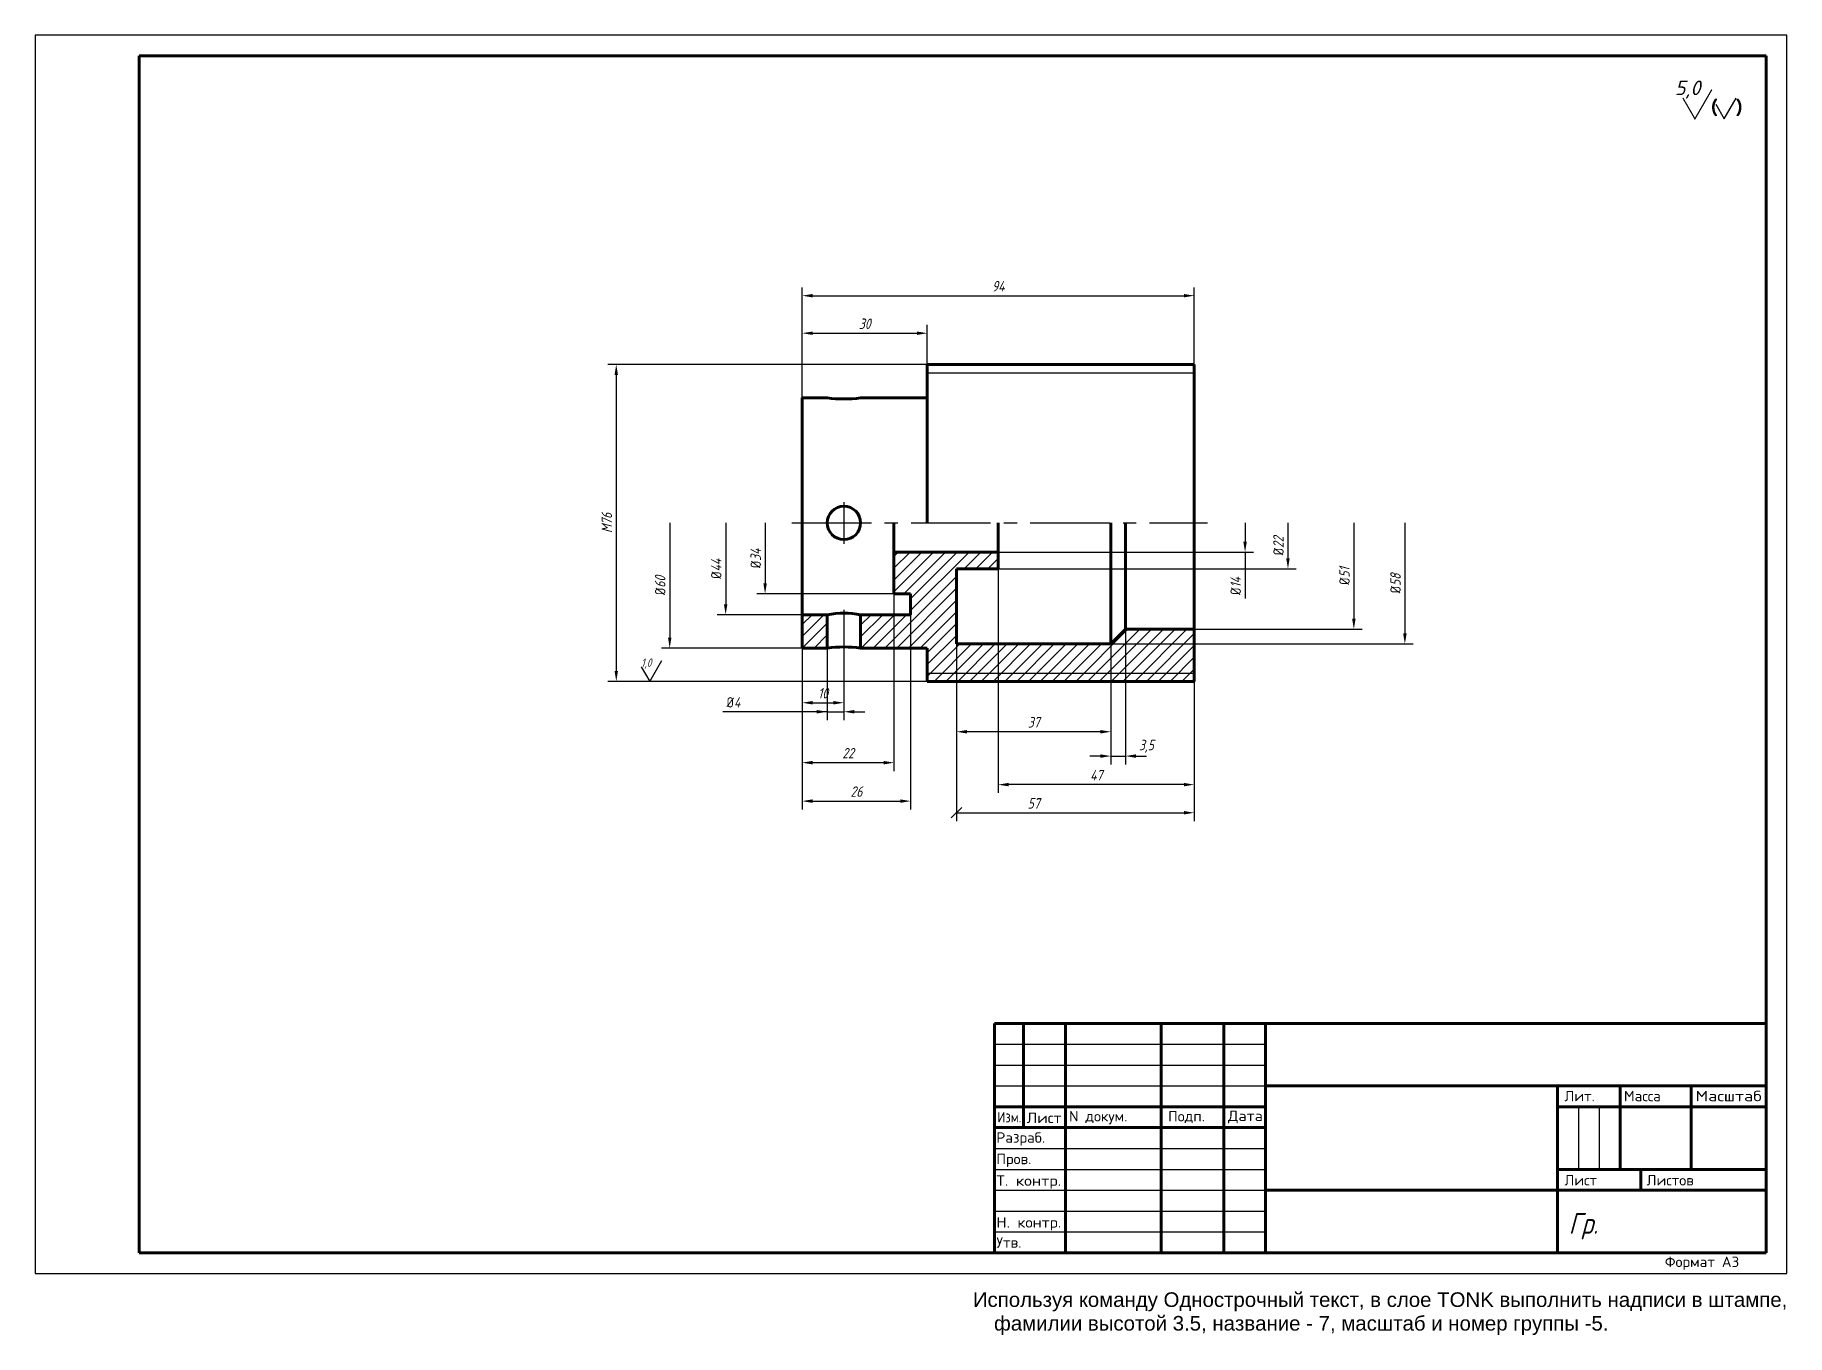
# Model space of a CAD drawing. Header units: millimetres. Extents: x 0 to 420, y -15 to 297.
import ezdxf
from ezdxf.enums import TextEntityAlignment as Align

# ---------------------------------------------------------------- set-up
doc = ezdxf.new("R2010")
doc.units = ezdxf.units.MM
doc.linetypes.add('CENTER2', pattern=[28.575, 19.05, -3.175, 3.175, -3.175])
for name, color, linetype, lineweight in [('OSN', 3, 'Continuous', 80), ('OSY', 2, 'CENTER2', 30), ('RAZM', 6, 'Continuous', 30), ('TONK', 1, 'Continuous', 30)]:
    doc.layers.add(name, color=color, linetype=linetype, lineweight=lineweight)
doc.styles.get("Standard").update_dxf_attribs({"font": 'arial.ttf'})
doc.styles.add('наклон', font='CS_Gost2304A.shx', dxfattribs={"oblique": 15})
doc.styles.add('прям', font='simplex.shx')
doc.styles.add('стиль1', font='isocpeur.ttf', dxfattribs={"oblique": 15})
doc.dimstyles.new('разм', dxfattribs={"dimtxt": 2.5, "dimasz": 2.5, "dimexe": 2, "dimexo": 0, "dimgap": 1, "dimtad": 1, "dimdec": 1, "dimtxsty": 'наклон', "dimcen": 2.5, "dimadec": 0, "dimazin": 0, "dimtfac": 1, "dimtdec": 1, "dimtmove": 0, "dimatfit": 2, "dimfxl": 1, "dimarcsym": 0})

# ---------------------------------------------------------------- blocks, each defined once
blk = doc.blocks.new('*D2')
at = {"layer": 'Defpoints', "color": 0}
for p in [(183.91, 180), (165.57, 158), (183.91, 158)]:
    blk.add_point(p, dxfattribs=at)
at = {"layer": 'RAZM', "color": 0, "lineweight": -2}
for p, q in [((165.57, 180), (165.57, 160.5)), ((183.91, 158), (163.57, 158))]:
    blk.add_line(p, q, dxfattribs=at)
at = {"layer": 'RAZM', "color": 0}
blk.add_solid([(165.16, 160.5), (165.99, 160.5), (165.57, 158)], dxfattribs=at)
at = {"layer": 'RAZM', "color": 0, "insert": (163.32, 169), "char_height": 2.5, "attachment_point": 5, "rotation": 90, "style": 'наклон'}
blk.add_mtext('{\\Q0;%%C}44', dxfattribs=at)
blk = doc.blocks.new('_None')
blk = doc.blocks.new('*D4')
at = {"layer": 'Defpoints', "color": 0}
for p in [(183.91, 180), (152.15, 150), (183.91, 150)]:
    blk.add_point(p, dxfattribs=at)
at = {"layer": 'RAZM', "color": 0, "lineweight": -2}
for p, q in [((152.15, 180), (152.15, 152.5)), ((183.91, 150), (150.15, 150))]:
    blk.add_line(p, q, dxfattribs=at)
at = {"layer": 'RAZM', "color": 0}
blk.add_solid([(151.74, 152.5), (152.57, 152.5), (152.15, 150)], dxfattribs=at)
at = {"layer": 'RAZM', "color": 0, "insert": (149.88, 165), "char_height": 2.5, "attachment_point": 5, "rotation": 90, "style": 'наклон'}
blk.add_mtext('{\\Q0;%%C}60', dxfattribs=at)
blk = doc.blocks.new('*D6')
at = {"layer": 'Defpoints', "color": 0}
for p in [(213.91, 218), (139.34, 142), (213.91, 142)]:
    blk.add_point(p, dxfattribs=at)
at = {"layer": 'RAZM', "color": 0, "lineweight": -2}
for p, q in [((213.91, 218), (137.34, 218)), ((139.34, 215.5), (139.34, 144.5)), ((213.91, 142), (137.34, 142))]:
    blk.add_line(p, q, dxfattribs=at)
at = {"layer": 'RAZM', "color": 0}
for points in [[(139.76, 215.5), (138.93, 215.5), (139.34, 218)], [(138.93, 144.5), (139.76, 144.5), (139.34, 142)]]:
    blk.add_solid(points, dxfattribs=at)
at = {"layer": 'RAZM', "color": 0, "insert": (137.07, 180), "char_height": 2.5, "attachment_point": 5, "rotation": 90, "style": 'наклон'}
blk.add_mtext('M76', dxfattribs=at)
blk = doc.blocks.new('*D8')
at = {"layer": 'Defpoints', "color": 0}
for p in [(205.91, 163), (183.91, 158), (205.91, 122.52)]:
    blk.add_point(p, dxfattribs=at)
at = {"layer": 'RAZM', "color": 0, "lineweight": -2}
for p, q in [((205.91, 163), (205.91, 120.52)), ((183.91, 158), (183.91, 120.52)), ((186.41, 122.52), (203.41, 122.52))]:
    blk.add_line(p, q, dxfattribs=at)
at = {"layer": 'RAZM', "color": 0}
for points in [[(186.41, 122.94), (186.41, 122.1), (183.91, 122.52)], [(203.41, 122.1), (203.41, 122.94), (205.91, 122.52)]]:
    blk.add_solid(points, dxfattribs=at)
at = {"layer": 'RAZM', "color": 0, "insert": (194.91, 124.79), "char_height": 2.5, "attachment_point": 5, "style": 'наклон'}
blk.add_mtext('22', dxfattribs=at)
blk = doc.blocks.new('*D10')
at = {"layer": 'Defpoints', "color": 0}
for p in [(183.91, 158), (209.91, 158), (209.91, 113.3)]:
    blk.add_point(p, dxfattribs=at)
at = {"layer": 'RAZM', "color": 0, "lineweight": -2}
for p, q in [((183.91, 158), (183.91, 111.3)), ((209.91, 158), (209.91, 111.3)), ((186.41, 113.3), (207.41, 113.3))]:
    blk.add_line(p, q, dxfattribs=at)
at = {"layer": 'RAZM', "color": 0}
for points in [[(186.41, 113.72), (186.41, 112.88), (183.91, 113.3)], [(207.41, 112.88), (207.41, 113.72), (209.91, 113.3)]]:
    blk.add_solid(points, dxfattribs=at)
at = {"layer": 'RAZM', "color": 0, "insert": (196.91, 115.58), "char_height": 2.5, "attachment_point": 5, "style": 'наклон'}
blk.add_mtext('26', dxfattribs=at)
blk = doc.blocks.new('*D12')
at = {"layer": 'Defpoints', "color": 0}
for p in [(213.91, 225.5), (183.91, 210), (213.91, 210)]:
    blk.add_point(p, dxfattribs=at)
at = {"layer": 'RAZM', "color": 0, "lineweight": -2}
for p, q in [((183.91, 210), (183.91, 227.5)), ((213.91, 210), (213.91, 227.5)), ((186.41, 225.5), (211.41, 225.5))]:
    blk.add_line(p, q, dxfattribs=at)
at = {"layer": 'RAZM', "color": 0}
for points in [[(186.41, 225.91), (186.41, 225.08), (183.91, 225.5)], [(211.41, 225.08), (211.41, 225.91), (213.91, 225.5)]]:
    blk.add_solid(points, dxfattribs=at)
at = {"layer": 'RAZM', "color": 0, "insert": (198.91, 227.77), "char_height": 2.5, "attachment_point": 5, "style": 'наклон'}
blk.add_mtext('30', dxfattribs=at)
blk = doc.blocks.new('*D13')
at = {"layer": 'Defpoints', "color": 0}
for p in [(277.91, 234.5), (277.91, 218), (183.91, 210)]:
    blk.add_point(p, dxfattribs=at)
at = {"layer": 'RAZM', "color": 0, "lineweight": -2}
for p, q in [((183.91, 210), (183.91, 236.5)), ((277.91, 218), (277.91, 236.5)), ((186.41, 234.5), (275.41, 234.5))]:
    blk.add_line(p, q, dxfattribs=at)
at = {"layer": 'RAZM', "color": 0}
for points in [[(186.41, 234.91), (186.41, 234.08), (183.91, 234.5)], [(275.41, 234.08), (275.41, 234.91), (277.91, 234.5)]]:
    blk.add_solid(points, dxfattribs=at)
at = {"layer": 'RAZM', "color": 0, "insert": (230.91, 236.77), "char_height": 2.5, "attachment_point": 5, "style": 'наклон'}
blk.add_mtext('94', dxfattribs=at)
blk = doc.blocks.new('*D17')
at = {"layer": 'Defpoints', "color": 0}
for p in [(277.91, 180), (277.91, 154.54), (316.17, 154.54)]:
    blk.add_point(p, dxfattribs=at)
at = {"layer": 'RAZM', "color": 0, "lineweight": -2}
for p, q in [((316.17, 180), (316.17, 157.04)), ((277.91, 154.54), (318.17, 154.54))]:
    blk.add_line(p, q, dxfattribs=at)
at = {"layer": 'RAZM', "color": 0}
blk.add_solid([(315.76, 157.04), (316.59, 157.04), (316.17, 154.54)], dxfattribs=at)
at = {"layer": 'RAZM', "color": 0, "insert": (313.92, 167.27), "char_height": 2.5, "attachment_point": 5, "rotation": 90, "style": 'наклон'}
blk.add_mtext('{\\Q0;%%C}51', dxfattribs=at)
blk = doc.blocks.new('*D18')
at = {"layer": 'Defpoints', "color": 0}
for p in [(257.91, 180), (257.91, 151), (328.4, 151)]:
    blk.add_point(p, dxfattribs=at)
at = {"layer": 'RAZM', "color": 0, "lineweight": -2}
for p, q in [((328.4, 180), (328.4, 153.5)), ((257.91, 151), (330.4, 151))]:
    blk.add_line(p, q, dxfattribs=at)
at = {"layer": 'RAZM', "color": 0}
blk.add_solid([(327.99, 153.5), (328.82, 153.5), (328.4, 151)], dxfattribs=at)
at = {"layer": 'RAZM', "color": 0, "insert": (326.15, 165.5), "char_height": 2.5, "attachment_point": 5, "rotation": 90, "style": 'наклон'}
blk.add_mtext('{\\Q0;%%C}58', dxfattribs=at)
blk = doc.blocks.new('*D20')
at = {"layer": 'Defpoints', "color": 0}
for p in [(261.44, 154.54), (257.91, 151), (261.44, 124.1)]:
    blk.add_point(p, dxfattribs=at)
at = {"layer": 'RAZM', "color": 0, "lineweight": -2}
for p, q in [((261.44, 154.54), (261.44, 122.1)), ((257.91, 151), (257.91, 122.1)), ((255.41, 124.1), (252.91, 124.1)), ((257.91, 124.1), (261.44, 124.1)), ((263.94, 124.1), (266.44, 124.1))]:
    blk.add_line(p, q, dxfattribs=at)
at = {"layer": 'RAZM', "color": 0}
for points in [[(255.41, 123.68), (255.41, 124.52), (257.91, 124.1)], [(263.94, 124.52), (263.94, 123.68), (261.44, 124.1)]]:
    blk.add_solid(points, dxfattribs=at)
at = {"layer": 'RAZM', "color": 0, "insert": (266.44, 126.46), "char_height": 2.5, "attachment_point": 5, "style": 'наклон'}
blk.add_mtext('3,5', dxfattribs=at)
blk = doc.blocks.new('_Oblique')
at = {"color": 0, "linetype": 'ByBlock', "lineweight": -2}
blk.add_line((-0.5, -0.5), (0.5, 0.5), dxfattribs=at)
blk = doc.blocks.new('*D21')
at = {"layer": 'Defpoints', "color": 0}
for p in [(220.91, 151), (277.91, 142), (277.91, 110.51)]:
    blk.add_point(p, dxfattribs=at)
at = {"layer": 'RAZM', "color": 0, "lineweight": -2}
for p, q in [((220.91, 151), (220.91, 108.51)), ((277.91, 142), (277.91, 108.51)), ((220.91, 110.51), (275.41, 110.51))]:
    blk.add_line(p, q, dxfattribs=at)
at = {"layer": 'RAZM', "color": 0}
blk.add_solid([(275.41, 110.1), (275.41, 110.93), (277.91, 110.51)], dxfattribs=at)
at = {"layer": 'RAZM', "color": 0, "lineweight": -2, "xscale": 2.5, "yscale": 2.5, "zscale": 2.5, "rotation": 180}
blk.add_blockref('_Oblique', (220.91, 110.51), dxfattribs=at)
at = {"layer": 'RAZM', "color": 0, "insert": (239.41, 112.76), "char_height": 2.5, "attachment_point": 5, "style": 'наклон'}
blk.add_mtext('57', dxfattribs=at)
blk = doc.blocks.new('*D25')
at = {"layer": 'Defpoints', "color": 0}
for p in [(230.91, 180), (230.91, 169), (300.37, 169)]:
    blk.add_point(p, dxfattribs=at)
at = {"layer": 'RAZM', "color": 0, "lineweight": -2}
for p, q in [((300.37, 180), (300.37, 171.5)), ((230.91, 169), (302.37, 169))]:
    blk.add_line(p, q, dxfattribs=at)
at = {"layer": 'RAZM', "color": 0}
blk.add_solid([(299.95, 171.5), (300.78, 171.5), (300.37, 169)], dxfattribs=at)
at = {"layer": 'RAZM', "color": 0, "insert": (298.1, 174.5), "char_height": 2.5, "attachment_point": 5, "rotation": 90, "style": 'наклон'}
blk.add_mtext('{\\Q0;%%C}22', dxfattribs=at)
blk = doc.blocks.new('*D26')
at = {"layer": 'Defpoints', "color": 0}
for p in [(230.91, 180), (230.91, 173), (290.09, 173)]:
    blk.add_point(p, dxfattribs=at)
at = {"layer": 'RAZM', "color": 0, "lineweight": -2}
for p, q in [((290.09, 180), (290.09, 175.5)), ((230.91, 173), (292.09, 173)), ((290.09, 173), (290.09, 161.9))]:
    blk.add_line(p, q, dxfattribs=at)
at = {"layer": 'RAZM', "color": 0}
blk.add_solid([(289.67, 175.5), (290.51, 175.5), (290.09, 173)], dxfattribs=at)
at = {"layer": 'RAZM', "color": 0, "insert": (287.84, 164.88), "char_height": 2.5, "attachment_point": 5, "rotation": 90, "style": 'наклон'}
blk.add_mtext('{\\Q0;%%C}14', dxfattribs=at)
blk = doc.blocks.new('*D27')
at = {"layer": 'Defpoints', "color": 0}
for p in [(220.91, 151), (257.91, 151), (220.91, 129.94)]:
    blk.add_point(p, dxfattribs=at)
at = {"layer": 'RAZM', "color": 0, "lineweight": -2}
for p, q in [((220.91, 151), (220.91, 127.94)), ((257.91, 151), (257.91, 127.94)), ((255.41, 129.94), (223.41, 129.94))]:
    blk.add_line(p, q, dxfattribs=at)
at = {"layer": 'RAZM', "color": 0}
for points in [[(223.41, 130.35), (223.41, 129.52), (220.91, 129.94)], [(255.41, 129.52), (255.41, 130.35), (257.91, 129.94)]]:
    blk.add_solid(points, dxfattribs=at)
at = {"layer": 'RAZM', "color": 0, "insert": (239.41, 132.19), "char_height": 2.5, "attachment_point": 5, "style": 'наклон'}
blk.add_mtext('37', dxfattribs=at)
blk = doc.blocks.new('*D28')
at = {"layer": 'Defpoints', "color": 0}
for p in [(205.91, 180), (175.02, 163), (205.91, 163)]:
    blk.add_point(p, dxfattribs=at)
at = {"layer": 'RAZM', "color": 0, "lineweight": -2}
for p, q in [((175.02, 180), (175.02, 165.5)), ((205.91, 163), (173.02, 163))]:
    blk.add_line(p, q, dxfattribs=at)
at = {"layer": 'RAZM', "color": 0}
blk.add_solid([(174.61, 165.5), (175.44, 165.5), (175.02, 163)], dxfattribs=at)
at = {"layer": 'RAZM', "color": 0, "insert": (172.77, 171.5), "char_height": 2.5, "attachment_point": 5, "rotation": 90, "style": 'наклон'}
blk.add_mtext('{\\Q0;%%C}34', dxfattribs=at)
blk = doc.blocks.new('*D35')
at = {"layer": 'Defpoints', "color": 0}
for p in [(230.91, 169), (277.91, 142), (230.91, 117.25)]:
    blk.add_point(p, dxfattribs=at)
at = {"layer": 'RAZM', "color": 0, "lineweight": -2}
for p, q in [((230.91, 169), (230.91, 115.25)), ((277.91, 142), (277.91, 115.25)), ((275.41, 117.25), (233.41, 117.25))]:
    blk.add_line(p, q, dxfattribs=at)
at = {"layer": 'RAZM', "color": 0}
for points in [[(233.41, 117.67), (233.41, 116.84), (230.91, 117.25)], [(275.41, 116.84), (275.41, 117.67), (277.91, 117.25)]]:
    blk.add_solid(points, dxfattribs=at)
at = {"layer": 'RAZM', "color": 0, "insert": (254.41, 119.5), "char_height": 2.5, "attachment_point": 5, "style": 'наклон'}
blk.add_mtext('47', dxfattribs=at)
blk = doc.blocks.new('*D36')
at = {"layer": 'Defpoints', "color": 0}
for p in [(183.91, 150), (193.91, 150), (193.91, 136.89)]:
    blk.add_point(p, dxfattribs=at)
at = {"layer": 'RAZM', "color": 0, "lineweight": -2}
for p, q in [((183.91, 150), (183.91, 134.89)), ((193.91, 150), (193.91, 134.89)), ((186.41, 136.89), (191.41, 136.89))]:
    blk.add_line(p, q, dxfattribs=at)
at = {"layer": 'RAZM', "color": 0}
for points in [[(186.41, 137.3), (186.41, 136.47), (183.91, 136.89)], [(191.41, 136.47), (191.41, 137.3), (193.91, 136.89)]]:
    blk.add_solid(points, dxfattribs=at)
at = {"layer": 'RAZM', "color": 0, "insert": (188.91, 139.16), "char_height": 2.5, "attachment_point": 5, "style": 'наклон'}
blk.add_mtext('10', dxfattribs=at)
blk = doc.blocks.new('*D37')
at = {"layer": 'Defpoints', "color": 0}
for p in [(189.91, 150), (193.91, 150), (193.91, 134.73)]:
    blk.add_point(p, dxfattribs=at)
at = {"layer": 'RAZM', "color": 0, "lineweight": -2}
for p, q in [((189.91, 150), (189.91, 132.73)), ((193.91, 150), (193.91, 132.73)), ((189.91, 134.73), (164.89, 134.73)), ((187.41, 134.73), (184.91, 134.73)), ((189.91, 134.73), (193.91, 134.73)), ((196.41, 134.73), (198.91, 134.73))]:
    blk.add_line(p, q, dxfattribs=at)
at = {"layer": 'RAZM', "color": 0}
for points in [[(187.41, 134.31), (187.41, 135.15), (189.91, 134.73)], [(196.41, 135.15), (196.41, 134.31), (193.91, 134.73)]]:
    blk.add_solid(points, dxfattribs=at)
at = {"layer": 'RAZM', "color": 0, "insert": (167.42, 136.98), "char_height": 2.5, "attachment_point": 5, "style": 'наклон'}
blk.add_mtext('{\\Q0;%%C}4', dxfattribs=at)

msp = doc.modelspace()

# ---------------------------------------------------------------- hatches: boundary and pattern name
at = {"layer": 'TONK'}
h = msp.add_hatch(dxfattribs=at)
h.set_pattern_fill('', color=256, scale=2, angle=45, pattern_type=0)
h.set_pattern_definition([(45, (0, 0), (-1.414214, 1.414214), [])])
edge = h.paths.add_edge_path()
edge.add_line((209.91, 163), (205.91, 163))
edge.add_line((205.91, 163), (205.91, 173))
edge.add_line((205.91, 173), (230.91, 173))
edge.add_line((230.91, 173), (230.91, 169))
edge.add_line((230.91, 169), (220.91, 169))
edge.add_line((220.91, 169), (220.91, 151))
edge.add_line((220.91, 151), (257.91, 151))
edge.add_line((257.91, 151), (261.44, 154.54))
edge.add_line((261.44, 154.54), (277.91, 154.54))
edge.add_line((277.91, 144), (277.91, 154.54))
edge.add_line((213.91, 144), (277.91, 144))
edge.add_line((213.91, 150), (213.91, 144))
edge.add_line((197.91, 150), (213.91, 150))
edge.add_line((197.91, 158), (197.91, 150))
edge.add_line((197.91, 158), (209.91, 158))
edge.add_line((209.91, 158), (209.91, 163))
edge = h.paths.add_edge_path()
edge.add_line((213.91, 144), (277.91, 144))
edge.add_line((277.91, 142), (277.91, 144))
edge.add_line((213.91, 142), (277.91, 142))
edge.add_line((213.91, 144), (213.91, 142))
edge = h.paths.add_edge_path()
edge.add_line((189.91, 158), (189.91, 150))
edge.add_line((183.91, 150), (189.91, 150))
edge.add_line((183.91, 158), (183.91, 150))
edge.add_line((183.91, 158), (189.91, 158))

# ---------------------------------------------------------------- linework, layer by layer
at = {"layer": 'OSN'}
for p, q in [((415, 292), (25, 292)), ((25, 292), (25, 5)), ((415, 5), (415, 292)), ((213.91, 210), (213.91, 218)), ((213.91, 218), (277.91, 218)), ((277.91, 218), (277.91, 208)), ((183.91, 180), (183.91, 210)), ((183.91, 210), (189.91, 210)), ((197.91, 210), (213.91, 210)), ((213.91, 210), (213.91, 180)), ((277.91, 208), (277.91, 180)), ((183.91, 180), (183.91, 150)), ((205.91, 173), (205.91, 180)), ((230.91, 173), (230.91, 180)), ((257.91, 151), (257.91, 180)), ((261.44, 154.54), (261.44, 180)), ((277.91, 152), (277.91, 180)), ((205.91, 163), (205.91, 173)), ((205.91, 173), (230.91, 173)), ((230.91, 173), (230.91, 169)), ((230.91, 169), (220.91, 169)), ((220.91, 169), (220.91, 151)), ((209.91, 163), (205.91, 163)), ((209.91, 158), (209.91, 163)), ((183.91, 158), (189.91, 158)), ((189.91, 158), (189.91, 150)), ((197.91, 158), (197.91, 150)), ((197.91, 158), (209.91, 158)), ((257.91, 151), (261.44, 154.54)), ((261.44, 154.54), (277.91, 154.54)), ((277.91, 142), (277.91, 152)), ((183.91, 150), (189.91, 150)), ((197.91, 150), (213.91, 150)), ((213.91, 150), (213.91, 142)), ((220.91, 151), (257.91, 151)), ((213.91, 142), (277.91, 142)), ((230, 60), (230, 5)), ((230, 60), (415, 60)), ((237, 60), (237, 35)), ((247, 60), (247, 5)), ((270, 60), (270, 5)), ((285, 60), (285, 5)), ((295, 60), (295, 5)), ((295, 45), (415, 45)), ((365, 5), (365, 45)), ((380, 45), (380, 25)), ((397, 45), (397, 25)), ((230, 40), (295, 40)), ((365, 40), (415, 40)), ((230, 35), (295, 35)), ((380, 25), (365, 25)), ((380, 25), (415, 25)), ((385, 20), (385, 25)), ((295, 20), (415, 20)), ((25, 5), (415, 5))]:
    msp.add_line(p, q, dxfattribs=at)
msp.add_circle((193.91, 180), 4, dxfattribs=at)
at = {"layer": 'OSN', "extrusion": (0, 0, -1)}
msp.add_arc((-193.91, 239.73), 30, 262.3377, 277.6623, dxfattribs=at)
at = {"layer": 'OSN'}
for centre, radius, start, end in [((193.91, 136.37), 22, 79.5243, 100.4757), ((193.91, 120.27), 30, 82.3377, 97.6623)]:
    msp.add_arc(centre, radius, start, end, dxfattribs=at)
at = {"layer": 'OSY', "color": 2}
for p, q in [((193.91, 185), (193.91, 175)), ((193.91, 159.13), (193.91, 148.64))]:
    msp.add_line(p, q, dxfattribs=at)
at = {"layer": 'OSY'}
msp.add_line((181.45, 180), (281.11, 180), dxfattribs=at)
at = {"layer": 'TONK'}
for p, q in [((420, 297), (0, 297)), ((0, 297), (0, 0)), ((420, 0), (420, 297)), ((404.95, 276.9), (407.84, 281.9)), ((402.93, 280.4), (404.95, 276.9)), ((213.91, 216), (277.91, 216)), ((147.36, 142), (150.25, 147)), ((145.34, 145.5), (147.36, 142)), ((213.91, 144), (277.91, 144)), ((230, 55), (295, 55)), ((230, 50), (295, 50)), ((230, 45), (295, 45)), ((370, 40), (370, 25)), ((375, 40), (375, 25)), ((230, 30), (295, 30)), ((230, 25), (295, 25)), ((230, 20), (295, 20)), ((230, 15), (295, 15)), ((230, 10), (295, 10)), ((0, 0), (420, 0))]:
    msp.add_line(p, q, dxfattribs=at)
at = {"layer": 'TONK', "const_width": 0.3}
msp.add_lwpolyline([(395.05, 281.9), (397.94, 276.9), (401.98, 283.9)], dxfattribs=at)

# ---------------------------------------------------------------- texts
at = {"layer": 'TONK', "oblique": 15}
for s, height, style, p in [('5,0', 3.5, 'стиль1', (393.11, 282.58)), ('1,0', 2, 'наклон', (145.34, 145.5)), ('Гр. ', 5, 'наклон', (367.69, 9.56))]:
    msp.add_text(s, height=height, dxfattribs=dict(at, style=style)).set_placement(p)
at = {"layer": 'TONK', "style": 'прям'}
for s, height, width, p, p2 in [('( )', 3.5, 1.222271, (401.49, 277.88), (409.64, 277.88)), ('Масштаб', 2.5, 0.8667, (398.06, 41.33), (413.95, 41.33)), ('Изм.', 2.5, 0.806012, (230.71, 36.25), (236.46, 36.25)), ('Лист', 2.5, 0.835981, (237.73, 36.1), (246.08, 36.1)), ('Дата', 2.5, 0.780249, (285.99, 36.57), (294.35, 36.57)), ('Т. контр.', 2.5, 0.881809, (230.47, 21.04), (246.01, 21.04)), ('Н. контр.', 2.5, 0.847453, (230.47, 11.03), (246.01, 11.03))]:
    msp.add_text(s, height=height, dxfattribs=dict(at, width=width)).set_placement(p, p2, align=Align.FIT)
for s, p in [('Лит.', (366.64, 41.33)), ('Масса', (380.92, 41.33)), ('N докум.', (247.9, 36.49)), ('Подп.', (271.64, 36.49)), ('Разраб.', (230.47, 31.37)), ('Пров.', (230.47, 26.24)), ('Лист', (366.64, 21.14)), ('Листов', (386.34, 21.14)), ('Утв.', (230.47, 6.22)), ('Формат А3', (390.72, 1.57))]:
    msp.add_text(s, height=2.5, dxfattribs=at).set_placement(p)
at = {"layer": 'TONK'}
for s, p in [('   Используя команду Однострочный текст, в слое TONK выполнить надписи в штампе,', (220.76, -7.99)), (' фамилии высотой 3.5, название - 7, масштаб и номер группы -5. ', (228.55, -13.66))]:
    msp.add_text(s, height=3.5, dxfattribs=at).set_placement(p)

# ---------------------------------------------------------------- dimensions: what is measured, and where the dimension line sits
at = {"layer": 'RAZM'}
for base, p1, p2, picture, middle in [((277.91, 234.5), (183.91, 210), (277.91, 218), '*D13', (230.91, 236.77)), ((213.91, 225.5), (183.91, 210), (213.91, 210), '*D12', (198.91, 227.77)), ((193.91, 136.89), (183.91, 150), (193.91, 150), '*D36', (188.91, 139.16)), ((220.91, 129.94), (257.91, 151), (220.91, 151), '*D27', (239.41, 132.19))]:
    dim = msp.add_linear_dim(base=base, p1=p1, p2=p2, dimstyle='разм', dxfattribs=at)
    dim.commit()
    dim.dimension.update_dxf_attribs({"geometry": picture, "text_midpoint": middle})
for base, p1, p2, text, override, picture, middle in [((139.34, 142), (213.91, 218), (213.91, 142), 'M<>', {"dimsah": 1, "dimse1": 0}, '*D6', (139.34, 180)), ((152.15, 150), (183.91, 180), (183.91, 150), '{\\Q0;%%C}60', {"dimblk1": 'None', "dimsah": 1, "dimse1": 1}, '*D4', (152.15, 165)), ((290.09, 173), (230.91, 180), (230.91, 173), '{\\Q0;%%C}14', {"dimblk1": 'None', "dimsah": 1, "dimse1": 1}, '*D26', (290.09, 164.88)), ((328.4, 151), (257.91, 180), (257.91, 151), '{\\Q0;%%C}58', {"dimblk1": 'None', "dimsah": 1, "dimse1": 1}, '*D18', (328.4, 165.5)), ((316.17, 154.54), (277.91, 180), (277.91, 154.54), '{\\Q0;%%C}51', {"dimblk1": 'None', "dimsah": 1, "dimse1": 1}, '*D17', (316.17, 167.27))]:
    dim = msp.add_linear_dim(base=base, p1=p1, p2=p2, angle=90, text=text, dimstyle='разм', override=override, dxfattribs=at)
    dim.commit()
    dim.dimension.update_dxf_attribs({"geometry": picture, "text_midpoint": middle, "dimtype": 160})
for base, p1, p2, text, picture, middle in [((165.57, 158), (183.91, 180), (183.91, 158), '{\\Q0;%%C}44', '*D2', (163.32, 169)), ((175.02, 163), (205.91, 180), (205.91, 163), '{\\Q0;%%C}34', '*D28', (172.77, 171.5)), ((300.37, 169), (230.91, 180), (230.91, 169), '{\\Q0;%%C}22', '*D25', (298.1, 174.5))]:
    dim = msp.add_linear_dim(base=base, p1=p1, p2=p2, angle=90, text=text, dimstyle='разм', override={"dimblk1": 'None', "dimsah": 1, "dimse1": 1}, dxfattribs=at)
    dim.commit()
    dim.dimension.update_dxf_attribs({"geometry": picture, "text_midpoint": middle})
for base, p1, p2, picture, middle in [((230.91, 117.25), (277.91, 142), (230.91, 169), '*D35', (254.41, 117.25)), ((205.91, 122.52), (183.91, 158), (205.91, 163), '*D8', (194.91, 122.52)), ((209.91, 113.3), (183.91, 158), (209.91, 158), '*D10', (196.91, 113.3))]:
    dim = msp.add_linear_dim(base=base, p1=p1, p2=p2, dimstyle='разм', dxfattribs=at)
    dim.commit()
    dim.dimension.update_dxf_attribs({"geometry": picture, "text_midpoint": middle, "dimtype": 160})
for base, p1, p2, override, picture, middle in [((261.44, 124.1), (257.91, 151), (261.44, 154.54), {"dimsah": 1, "dimtmove": 1}, '*D20', (266.44, 124.1)), ((277.91, 110.51), (220.91, 151), (277.91, 142), {"dimblk1": 'Oblique', "dimsah": 1}, '*D21', (239.41, 110.51))]:
    dim = msp.add_linear_dim(base=base, p1=p1, p2=p2, dimstyle='разм', override=override, dxfattribs=at)
    dim.commit()
    dim.dimension.update_dxf_attribs({"geometry": picture, "text_midpoint": middle, "dimtype": 160})
dim = msp.add_linear_dim(base=(193.91, 134.73), p1=(189.91, 150), p2=(193.91, 150), text='{\\Q0;%%C}<>', dimstyle='разм', dxfattribs=at)
dim.commit()
dim.dimension.update_dxf_attribs({"geometry": '*D37', "text_midpoint": (167.42, 134.73), "dimtype": 160})

doc.saveas('drawing.dxf')
